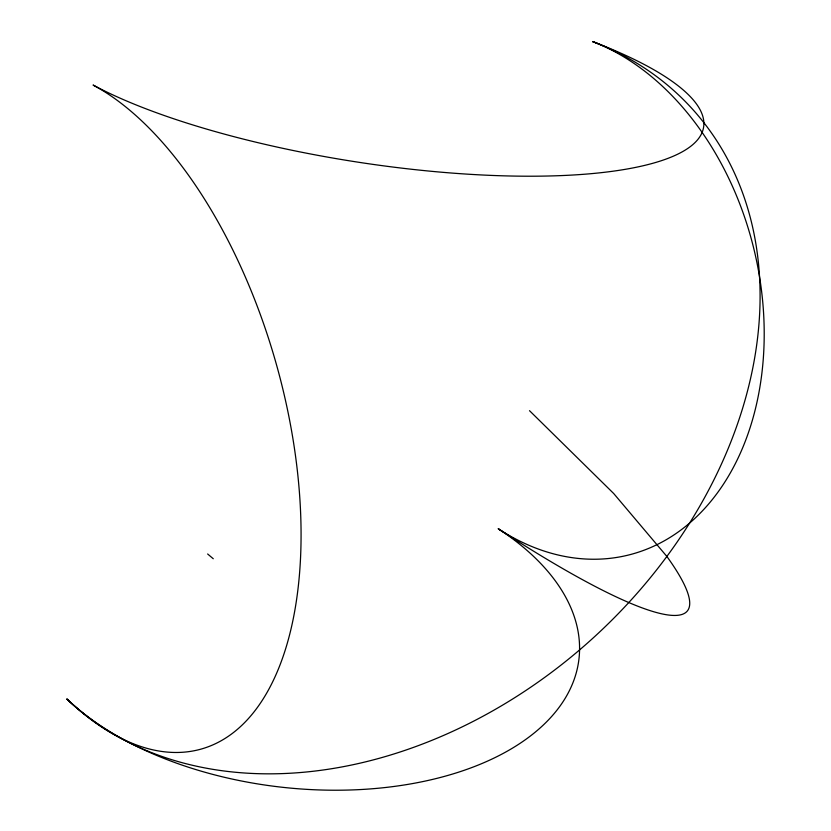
<?xml version="1.0" encoding="UTF-8"?>
<svg xmlns="http://www.w3.org/2000/svg" width="831" height="831" viewBox="0 0 831 831"><rect width="100%" height="100%" fill="white"/><g stroke="black" fill="none" stroke-linecap="round" stroke-linejoin="round"><path stroke-width="1.25" d="M207.636 553.986L213.266 558.744M529.503 410.68L613.714 493.541L666.867 556.438A443.941 64.517 38.6 0 1 498.288 528.786A280.255 160.393 6.2 0 1 476.267 765.839A280.255 160.393 6.2 0 1 66.927 699.037A352.001 177.554 74.1 0 0 300.625 555.949A352.001 177.554 74.1 0 0 93.072 85.042A337.926 87.608 8.8 0 0 589.563 173.814A337.926 87.608 8.8 0 0 592.596 41.55A267.946 195.067 76.2 0 1 758.516 394.725A267.946 195.067 76.2 0 1 498.288 528.786M592.596 41.55A430.167 325.721 -42.1 0 1 654.059 573.099A430.167 325.721 -42.1 0 1 66.927 699.037"/></g></svg>
